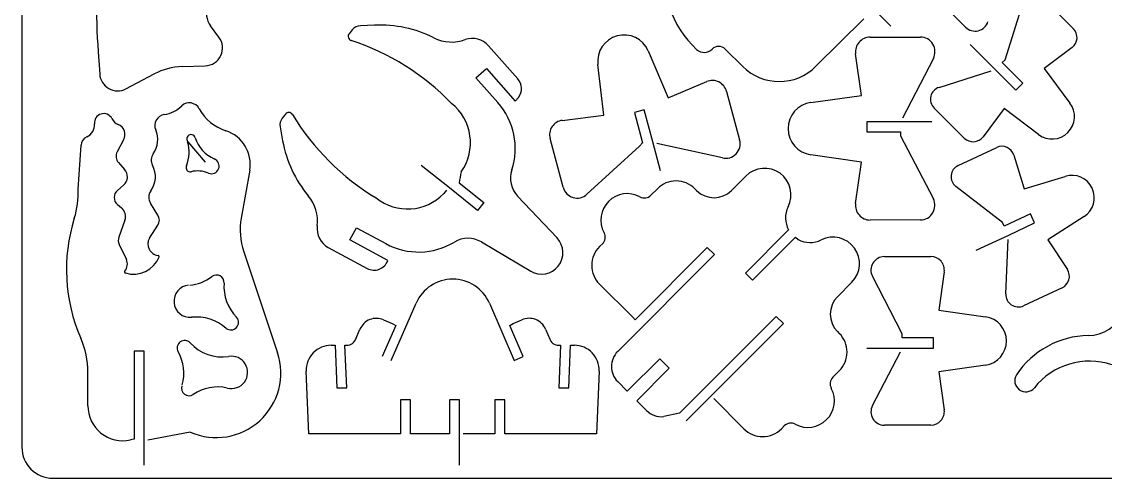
# Model space of a CAD drawing. Extents: x 0 to 249, y 0 to 179.
# Drawn here: x 0 to 154.6, y 0 to 65.1 of the extents above; entities that cross this region are included whole.
import ezdxf

# ---------------------------------------------------------------- set-up
doc = ezdxf.new("R2010")
doc.units = 0
doc.header["$MEASUREMENT"] = 0

msp = doc.modelspace()

# ---------------------------------------------------------------- linework, layer by layer
at = {"linetype": 'Continuous'}
for p, q in [((0, 161.930993), (0.029911, 4.44405)), ((124.014392, 64.446201), (112.896786, 75.563806)), ((134.66814, 64.326496), (129.98468, 69.009956)), ((145.770753, 68.381504), (150.080134, 64.102049)), ((140.30921, 59.672965), (142.823016, 67.678237)), ((120.138941, 65.508583), (113.330717, 58.74525)), ((28.145637, 62.905013), (26.948587, 64.49112)), ((47.163726, 63.937454), (46.714832, 63.383819)), ((50.350873, 64.610795), (48.33085, 64.53598)), ((121.051647, 62.890035), (128.233949, 62.904999)), ((135.311525, 61.857579), (141.835449, 55.333658)), ((10.908107, 60.825153), (11.132554, 57.637999)), ((70.77556, 56.964639), (66.600847, 61.678022)), ((89.389679, 60.944828), (92.247637, 54.226385)), ((102.871504, 58.730287), (100.387624, 61.184239)), ((119.82467, 54.600463), (118.986735, 60.525861)), ((149.885613, 61.438612), (145.875495, 58.416064)), ((22.878615, 58.700381), (26.200431, 58.820086)), ((83.075238, 51.772431), (82.207376, 58.999623)), ((130.074429, 59.867486), (125.660306, 51.353465)), ((139.90715, 59.270905), (140.30921, 59.672965)), ((142.839923, 56.338132), (139.90715, 59.270905)), ((14.873341, 55.528199), (18.898423, 57.652964)), ((64.805256, 57.11427), (66.301569, 58.445989)), ((66.301569, 58.445989), (70.431393, 53.762528)), ((130.897416, 55.737665), (138.334092, 58.086877)), ((145.875495, 58.416064), (149.571388, 53.508159)), ((67.947528, 53.568008), (64.805256, 57.11427)), ((92.247637, 54.226385), (97.739105, 56.560633)), ((141.835449, 55.333658), (142.839923, 56.338132)), ((70.431393, 53.762528), (70.865339, 54.301202)), ((100.567137, 55.169062), (102.437528, 48.241133)), ((112.597478, 53.582972), (119.82467, 54.600463)), ((134.488553, 48.510473), (130.179171, 52.789929)), ((140.174542, 52.715113), (137.166953, 48.690031)), ((145.082449, 49.01922), (140.174542, 52.715113)), ((37.63222, 51.922063), (37.183326, 51.368427)), ((77.134875, 51.039238), (83.075238, 51.772431)), ((88.82108, 52.520588), (87.4396, 52.145768)), ((87.4396, 52.145768), (88.594488, 47.818416)), ((90.048056, 47.956833), (88.82108, 52.520588)), ((36.8691, 50.096561), (37.228214, 48.121428)), ((129.879894, 50.829756), (120.58779, 50.829756)), ((120.58779, 50.829756), (120.58779, 49.408258)), ((14.544103, 48.241134), (13.631352, 46.550301)), ((26.215344, 45.098874), (23.731464, 47.956832)), ((77.25458, 41.492761), (75.399152, 48.450616)), ((91.155343, 43.841972), (90.048056, 47.956833)), ((120.58779, 49.408258), (125.405918, 49.408258)), ((125.405918, 49.408258), (125.405918, 48.839659)), ((125.405918, 48.839659), (130.074414, 39.846818)), ((8.065067, 41.238389), (8.469072, 47.522904)), ((88.132776, 47.343345), (80.651211, 40.490231)), ((88.594488, 47.818416), (88.132776, 47.343345)), ((99.968612, 45.682438), (90.646582, 47.747349)), ((133.605743, 44.590133), (139.112175, 47.178755)), ((13.795946, 45.024062), (14.678771, 44.051458)), ((119.82467, 45.098876), (112.597478, 46.131332)), ((118.98672, 39.203402), (119.82467, 45.098876)), ((141.551165, 46.071483), (143.032515, 41.268319)), ((32.529785, 43.91679), (31.317771, 37.108565)), ((61.034547, 41.402984), (56.994502, 44.620057)), ((14.529139, 41.792025), (13.661278, 41.058832)), ((62.414279, 42.12642), (65.934, 39.325934)), ((101.270404, 41.028902), (103.30539, 43.093814)), ((143.032515, 41.268319), (148.898062, 43.048931)), ((60.615595, 41.073793), (60.21159, 40.594973)), ((65.044666, 38.200874), (61.034547, 41.402984)), ((76.386719, 34.265571), (70.760582, 40.205933)), ((89.77872, 40.355562), (90.706434, 41.283276)), ((96.048272, 41.283276), (96.302645, 41.028902)), ((139.920184, 36.480117), (133.291517, 41.612471)), ((13.661278, 39.023846), (14.259803, 38.545026)), ((19.437046, 37.51257), (18.389627, 39.218367)), ((65.934, 39.325934), (65.044666, 38.200874)), ((143.930336, 37.715079), (140.159627, 35.964393)), ((144.528828, 36.405301), (143.930336, 37.715079)), ((151.576462, 37.318052), (146.42913, 33.981274)), ((14.738623, 36.79434), (13.855799, 34.385276)), ((18.225032, 34.220681), (19.437046, 36.091073)), ((46.834537, 33.98127), (47.777214, 35.731956)), ((47.777214, 35.731956), (51.951928, 33.45756)), ((128.233949, 36.839228), (121.051647, 36.824264)), ((140.159627, 35.964393), (139.920184, 36.480117)), ((140.847898, 34.684541), (144.528828, 36.405301)), ((109.42531, 35.417729), (103.275463, 29.252919)), ((104.27737, 28.251012), (110.391514, 34.365171)), ((110.391514, 34.365171), (110.801903, 34.056084)), ((136.164438, 32.514887), (140.847898, 34.684541)), ((140.413952, 26.305183), (140.743141, 34.05609)), ((13.915651, 33.35282), (14.933144, 31.213092)), ((43.737169, 32.903924), (49.28849, 29.92626)), ((52.221264, 31.033533), (46.834537, 33.98127)), ((65.598302, 33.696972), (72.630973, 29.552182)), ((82.446786, 33.038591), (82.865754, 33.427632)), ((97.82694, 32.92083), (87.530651, 22.609576)), ((98.846377, 31.901393), (97.82694, 32.92083)), ((146.42913, 33.981274), (149.197309, 29.776629)), ((31.676886, 32.305402), (36.509977, 17.910867)), ((85.035423, 18.090424), (98.846377, 31.901393)), ((123.086633, 31.602131), (129.715299, 31.602131)), ((131.63058, 29.417514), (130.852497, 23.955971)), ((103.275463, 29.252919), (104.27737, 28.251012)), ((118.463025, 27.951127), (116.398113, 25.886215)), ((125.645328, 20.589267), (121.380836, 28.804025)), ((87.130246, 23.013294), (82.431823, 27.696754)), ((148.43419, 27.173044), (142.942721, 24.599386)), ((52.73001, 16.818558), (56.291235, 24.973464)), ((66.7355, 24.988427), (70.281762, 16.818558)), ((130.852497, 23.955971), (137.51109, 23.028257)), ((53.371842, 21.795946), (51.456156, 17.370562)), ((51.622739, 22.594326), (52.864678, 22.055654)), ((52.864678, 22.055654), (53.371842, 21.795946)), ((69.637641, 21.801232), (70.147094, 22.055654)), ((71.555616, 17.370562), (69.637641, 21.801232)), ((70.147094, 22.055654), (71.37407, 22.594326)), ((87.530651, 22.609576), (87.130246, 23.013294)), ((107.672679, 23.090054), (93.86171, 9.279085)), ((98.472299, 11.865762), (108.677153, 22.08558)), ((108.677153, 22.08558), (107.672679, 23.090054)), ((47.61262, 19.766295), (48.270998, 21.262608)), ((74.740774, 21.262608), (75.384189, 19.766295)), ((116.398113, 20.918456), (116.652487, 20.664083)), ((125.645328, 20.020668), (125.645328, 20.589267)), ((44.141174, 18.973249), (44.710415, 18.968159)), ((44.710415, 18.968159), (44.949624, 12.898218)), ((46.37068, 12.898218), (46.13127, 18.988212)), ((76.865539, 18.988212), (76.626129, 12.898218)), ((78.047185, 12.898218), (78.286378, 18.967745)), ((78.286378, 18.967745), (78.855635, 18.973249)), ((120.572827, 18.569244), (130.119304, 18.569244)), ((130.119304, 20.020668), (125.645328, 20.020668)), ((130.119304, 18.569244), (130.119304, 20.020668)), ((17.461913, 18.12035), (16.040416, 18.12035)), ((16.040416, 18.12035), (16.040416, 5.573462)), ((17.461913, 1.855428), (17.461913, 18.12035)), ((70.281762, 16.818558), (71.555616, 17.370562)), ((91.035623, 17.057968), (86.412016, 12.404435)), ((92.397268, 15.68136), (91.035623, 17.057968)), ((121.380836, 10.369449), (125.375991, 18.045535)), ((87.773661, 11.057753), (92.397268, 15.68136)), ((137.51109, 16.130254), (130.852497, 15.187577)), ((9.441675, 10.354486), (9.441675, 15.142688)), ((40.96899, 6.329404), (40.609875, 15.292319)), ((82.386934, 15.292319), (82.027819, 6.329404)), ((116.652487, 15.322245), (115.739736, 14.409494)), ((130.852497, 15.187577), (131.63058, 9.755961)), ((44.949624, 12.898218), (46.37068, 12.898218)), ((76.626129, 12.898218), (78.047185, 12.898218)), ((86.412016, 12.404435), (85.035423, 13.781043)), ((55.483226, 11.177458), (54.061729, 11.177458)), ((54.061729, 11.177458), (54.061729, 6.329404)), ((55.483226, 6.329404), (55.483226, 11.177458)), ((62.485971, 11.177458), (61.064474, 11.177458)), ((61.064474, 11.177458), (61.064474, 6.329404)), ((62.485971, 1.885354), (62.485971, 11.177458)), ((68.93508, 11.177458), (67.513583, 11.177458)), ((67.513583, 11.177458), (67.513583, 6.329404)), ((68.93508, 6.344412), (68.93508, 11.177458)), ((89.150269, 9.681145), (87.773661, 11.057753)), ((94.821295, 8.214758), (98.472299, 11.865762)), ((103.051001, 7.062597), (98.74162, 11.386942)), ((93.86171, 9.279085), (91.598275, 8.802793)), ((24.060653, 6.583777), (17.985622, 5.416653)), ((54.061729, 6.329404), (40.96899, 6.329404)), ((61.064474, 6.329404), (55.483226, 6.329404)), ((67.513583, 6.329404), (63.009681, 6.329404)), ((69.503679, 6.329404), (68.93508, 6.344412)), ((82.027819, 6.329404), (69.503679, 6.329404)), ((108.811807, 7.481565), (108.392839, 7.062597)), ((129.715299, 7.571344), (123.086633, 7.571344)), ((16.040416, 5.573462), (15.531669, 5.491469)), ((4.458998, 0), (124.717674, 0.014963)), ((124.717674, 0.014963), (244.976305, 0.014963))]:
    msp.add_line(p, q, dxfattribs=at)
for centre, radius, start, end in [((136.221167, 69.167531), 125.590438, 176.513194, 183.808691), ((106.042532, 71.711979), 14.375153, 169.600266, 227.347745), ((29.165489, 66.17886), 2.786237, 90.04851, 217.282218), ((136.033858, 65.684041), 1.925646, 224.828049, 342.487236), ((48.399668, 62.964577), 1.572909, 92.507591, 141.791772), ((51.073385, 47.341204), 17.284699, 63.428635, 92.395702), ((148.789866, 62.85746), 1.792705, 307.678166, 43.96762), ((26.120671, 61.363676), 2.54484, 271.79604, 37.277202), ((47.191705, 63.007262), 0.607621, 141.704049, 253.004001), ((35.952418, 28.875202), 35.32745, 44.107321, 71.752736), ((61.344928, 67.886313), 5.68498, 243.46327, 290.050145), ((64.298789, 59.640459), 3.074269, 41.512198, 109.077385), ((85.941554, 59.444127), 3.760541, 23.519761, 186.788353), ((121.029892, 60.825184), 2.064966, 89.396366, 188.334556), ((128.236645, 60.830287), 2.074713, 332.350308, 90.074449), ((97.385986, 62.344561), 1.620515, 228.049427, 314.273057), ((99.452429, 60.248983), 1.322609, 45.001833, 134.998167), ((13.691201, 57.803409), 2.563988, 183.698884, 297.455213), ((23.162657, 49.534934), 9.169848, 91.775059, 117.712026), ((108.093607, 63.982358), 7.40639, 225.163928, 315.000009), ((69.25492, 55.58015), 2.056492, 321.544422, 42.316753), ((98.546614, 54.632269), 2.090612, 14.878115, 112.721655), ((131.432889, 54.04582), 1.774562, 107.562679, 225.049633), ((19.72384, 56.218975), 4.401501, 278.176006, 314.954096), ((23.926814, 51.935503), 1.600215, 28.544307, 133.087856), ((31.167188, 55.857674), 6.634254, 208.42077, 252.145813), ((56.871998, 47.854323), 7.157844, 324.4469, 51.592132), ((60.538963, 47.038551), 9.875255, 341.845891, 41.390986), ((113.121173, 49.857151), 3.762444, 98.000974, 261.999021), ((147.012692, 51.577915), 3.205115, 232.96961, 37.03039), ((11.709407, 50.664388), 1.331803, 28.194165, 185.770067), ((14.503184, 52.099898), 1.809549, 206.459987, 246.477709), ((20.588918, 50.29104), 1.589263, 98.653597, 202.705451), ((38.514262, 50.364858), 1.666895, 142.982528, 189.262413), ((38.117909, 51.551772), 0.610745, 32.194408, 142.678052), ((68.824767, 70.225336), 35.328349, 211.28939, 238.926106), ((77.393217, 48.989785), 2.065671, 97.184458, 195.130237), ((8.543439, 50.370993), 1.84781, 293.392835, 4.95184), ((13.198714, 49.006535), 1.547872, 330.36415, 67.903137), ((15.983261, 48.27995), 3.436603, 324.43158, 23.997309), ((27.606613, 44.782937), 4.998783, 350.021912, 72.21882), ((9.819941, 47.43495), 1.353729, 113.641377, 176.274765), ((18.913596, 46.489619), 4.987999, 337.057206, 17.466501), ((24.163663, 48.404108), 0.600952, 13.107731, 203.309238), ((24.178619, 48.351292), 0.596277, 198.072423, 221.417339), ((29.478467, 50.096053), 4.978789, 198.207383, 246.425066), ((54.303191, 51.327592), 17.37338, 190.634587, 219.482975), ((100.436402, 47.701553), 2.072596, 256.955803, 15.090247), ((135.749802, 49.763015), 1.777529, 224.801514, 322.869125), ((14.800653, 45.904407), 1.335831, 151.084815, 221.225522), ((139.861339, 45.589119), 1.757324, 15.931472, 115.233579), ((20.06858, 45.372574), 1.57767, 144.845766, 207.871864), ((27.083205, 44.522793), 1.087815, 248.198591, 68.198591), ((13.517132, 42.993717), 1.571057, 310.102484, 42.319738), ((15.620906, 43.005054), 3.460885, 323.964316, 28.097158), ((24.058514, 44.300941), 0.603183, 156.108043, 280.20641), ((25.128892, 39.818335), 4.006544, 67.235513, 103.914925), ((261.46536, 7.193221), 202.093199, 169.594976, 170.046034), ((73.49145, 42.786558), 3.757295, 161.774544, 223.379735), ((105.984216, 40.416258), 3.787534, 333.21819, 135.013583), ((134.356889, 43.005455), 1.753689, 115.361217, 232.590795), ((93.377353, 38.642162), 3.756233, 44.678524, 135.321476), ((149.850334, 40.002656), 3.191648, 302.739926, 107.359361), ((-3.95126, 40.720967), 12.027462, 342.372084, 2.46563), ((14.529139, 40.041339), 1.337339, 130.462227, 229.537773), ((19.721302, 40.071202), 1.581356, 145.40493, 212.636431), ((36.554625, 36.659969), 5.651706, 353.154507, 39.840474), ((55.056417, 45.555181), 7.153983, 231.370167, 316.104189), ((79.259734, 42.031083), 2.076158, 195.027792, 312.083837), ((86.412016, 36.8093), 3.776049, 61.606981, 208.393019), ((88.843517, 41.29081), 1.322609, 241.26158, 314.998625), ((98.786524, 43.512782), 3.512736, 225, 315), ((112.494696, 37.120024), 3.509835, 153.070305, 209.012949), ((121.052579, 38.910749), 2.086485, 171.937038, 269.974402), ((128.212607, 38.91921), 2.080092, 270.58787, 26.483868), ((13.195777, 37.313188), 1.627752, 341.412582, 49.180512), ((18.319535, 36.801821), 1.324385, 327.543223, 32.456777), ((40.994166, 35.417028), 9.823132, 170.084278, 198.467407), ((30.781947, 29.755752), 24.395523, 162.531983, 203.672328), ((45.20296, 35.592662), 3.062328, 172.614099, 241.402574), ((15.110895, 33.940072), 1.331719, 160.469563, 206.166), ((19.654537, 33.411697), 1.64254, 150.493647, 262.917316), ((63.680564, 30.463449), 3.75944, 59.328655, 121.115541), ((74.189541, 32.163307), 3.040905, 239.167233, 43.735348), ((81.923288, 34.369927), 1.332727, 315.005219, 28.885952), ((112.496895, 37.121138), 3.502507, 241.057163, 296.850073), ((115.752225, 30.597492), 3.788362, 315.689108, 116.213706), ((56.649065, 42.106948), 9.84251, 241.495382, 301.132404), ((85.095218, 30.360233), 3.766669, 134.678112, 225.000904), ((13.457187, 30.546557), 1.619481, 321.446287, 24.303706), ((15.983785, 32.987009), 3.884654, 252.465845, 338.641472), ((19.442467, 31.616694), 0.165273, 344.385204, 86.690151), ((50.274326, 31.752707), 2.075519, 241.641792, 339.72642), ((123.080513, 29.68686), 1.915281, 89.816937, 207.447949), ((129.715054, 29.670032), 1.932099, 352.490167, 89.992721), ((14.83585, 29.433785), 0.152594, 137.325394, 261.554676), ((147.68861, 28.805205), 1.794391, 294.55117, 32.776744), ((23.392454, 33.71102), 6.190977, 275.360942, 307.113858), ((27.779705, 27.886268), 1.10129, 356.365674, 126.276254), ((61.516626, 22.706564), 5.695923, 23.616525, 156.547646), ((24.030727, 25.250282), 2.306374, 95.211256, 275.211256), ((35.05836, 27.33515), 6.198295, 175.546397, 224.984998), ((142.194681, 26.217742), 1.782874, 177.188817, 294.807427), ((118.881993, 23.402335), 3.512736, 135, 225), ((152.072636, 26.026017), 5.676833, 270.882031, 334.998868), ((24.988103, 16.758945), 6.239482, 47.815468, 96.884284), ((29.850546, 22.239928), 1.089846, 231.898092, 40.89627), ((50.603506, 20.275805), 2.532662, 66.269488, 157.068482), ((72.404913, 20.278864), 2.534562, 22.838304, 113.998597), ((137.022606, 19.579256), 3.483422, 278.061214, 81.938786), ((113.996468, 17.993164), 3.766728, 314.839739, 45.160261), ((152.376004, 7.825568), 12.526151, 90.987962, 146.420799), ((-2.579031, 15.154849), 12.020712, 359.942033, 23.566121), ((23.263917, 18.563982), 1.085729, 43.941886, 208.522952), ((28.611447, 23.489924), 6.185151, 222.423357, 278.467456), ((44.153611, 15.426977), 3.546293, 90.200942, 182.176135), ((46.38874, 20.297201), 1.33407, 258.872328, 336.5493), ((76.612259, 20.305178), 1.341101, 203.692115, 280.886257), ((78.840593, 15.424478), 3.548803, 357.865787, 89.757136), ((17.011528, 14.97279), 6.124967, 344.317627, 30.110898), ((27.752139, 15.031474), 9.219037, 246.39557, 18.199777), ((29.926883, 15.10053), 2.307429, 255.332946, 100.101038), ((87.190099, 15.935733), 3.047182, 134.999801, 225.000199), ((152.369203, 6.643245), 10.064905, 71.537241, 141.576902), ((116.682202, 13.4672), 1.332727, 135.005219, 208.885952), ((143.271209, 13.907027), 1.577457, 147.540821, 320.244277), ((23.889869, 12.869096), 1.087378, 163.247629, 302.844553), ((27.960497, 6.821024), 6.203206, 77.125821, 124.134777), ((112.167314, 11.048791), 3.789219, 241.906648, 27.926065), ((14.424395, 10.349603), 4.982722, 179.943848, 282.839617), ((91.304959, 11.835836), 3.047193, 225, 275.523718), ((123.100047, 9.498523), 1.927226, 153.13391, 269.601205), ((129.700104, 9.516549), 1.945264, 270.447554, 7.069557), ((109.747008, 6.54633), 1.322598, 61.261239, 134.998966), ((105.72192, 9.68852), 3.745568, 224.513292, 315.486708), ((4.473986, 4.44405), 4.444075, 180, 269.806761)]:
    msp.add_arc(centre, radius, start, end, dxfattribs=at)

doc.saveas('drawing.dxf')
